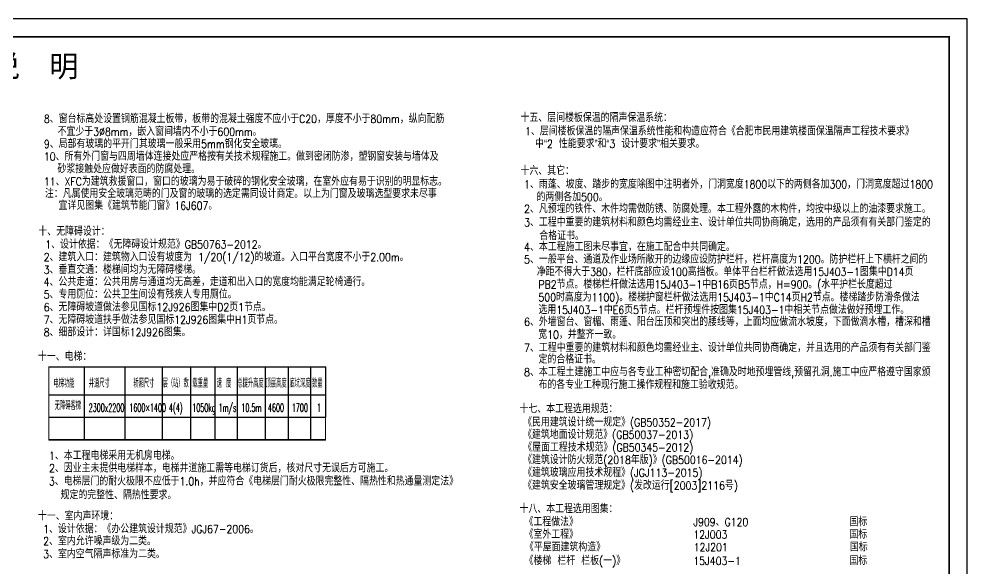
# Model space of a CAD drawing. Extents: x 5904849 to 6011887, y -826029 to -177002.
# Drawn here: x 5957012 to 6009949, y -262698 to -232048 of the extents above; entities that cross this region are included whole.
import ezdxf

# ---------------------------------------------------------------- set-up
doc = ezdxf.new("R2010")
doc.units = 0
doc.header["$LTSCALE"] = 1000
doc.header["$MEASUREMENT"] = 0
doc.layers.get('0').update_dxf_attribs({"linetype": 'CONTINUOUS'})
doc.layers.add('PUB_TITLE', color=4, linetype='CONTINUOUS')
doc.layers.add('门窗表', color=33, linetype='CONTINUOUS')
doc.styles.add('HZ1', font='txt.shx', dxfattribs={"bigfont": 'hzdx.shx'})
doc.styles.add('宋体', font='', dxfattribs={"width": 0.7})
doc.styles.get('宋体').set_extended_font_data('SimSun')

msp = doc.modelspace()

# ---------------------------------------------------------------- linework, layer by layer
for p, q in [((5958681.9, -251470.3), (5974127.8, -251470.3)), ((5960655, -251470.3), (5960655, -255539.5)), ((5962923.8, -251470.3), (5962923.8, -255539.5)), ((5965009.2, -251470.3), (5965009.2, -255539.5)), ((5966592.5, -251470.3), (5966592.5, -255539.5)), ((5967949.7, -251470.3), (5967949.7, -255539.5)), ((5969199.2, -251470.3), (5969199.2, -255539.5)), ((5970752.4, -251470.3), (5970752.4, -255539.5)), ((5972034.6, -251470.3), (5972034.6, -255539.5)), ((5973284.9, -251470.3), (5973284.9, -255539.5)), ((5974127.8, -251470.3), (5974127.8, -254282.5)), ((5958681.9, -253025.5), (5974127.8, -253025.5)), ((5958681.9, -254282.5), (5974127.8, -254282.5)), ((5958681.9, -255539.5), (5974127.8, -255539.5)), ((5958681.9, -255539.5), (5974127.8, -255539.5))]:
    msp.add_line(p, q)
at = {"const_width": 70.7}
msp.add_lwpolyline([(5958681.9, -251470.3), (5974127.8, -251470.3), (5974127.8, -255539.5), (5958681.9, -255539.5), (5958681.9, -251470.3)], dxfattribs=at)
at = {"layer": 'PUB_TITLE'}
msp.add_lwpolyline([(5904849.4, -291447.7), (6009949.4, -291447.7), (6009949.4, -232047.7), (5904849.4, -232047.7)], close=True, dxfattribs=at)
at = {"layer": 'PUB_TITLE', "const_width": 100}
msp.add_lwpolyline([(5907349.4, -290447.7), (6008949.4, -290447.7), (6008949.4, -233047.7), (5907349.4, -233047.7)], close=True, dxfattribs=at)
at = {"layer": '门窗表'}
msp.add_line((5958681.9, -255539.5), (5974127.8, -255539.5), dxfattribs=at)

# ---------------------------------------------------------------- texts
at = {"style": '宋体'}
msp.add_text('建  筑  设  计  施  工  说  明', height=1200, dxfattribs=at).set_placement((5935814.6, -235282.4))
at = {"color": 4, "style": 'HZ1'}
for s, width, p in [('8、窗台标高处设置钢筋混凝土板带，板带的混凝土强度不应小于C20，厚度不小于80mm，纵向配筋', 0.85, (5958404.5, -237852.9)), ('不宜少于3%%C8mm，嵌入窗间墙内不小于600mm。', 0.85, (5959168.4, -238566.9)), ('1、层间楼板保温的隔声保温系统性能和构造应符合《合肥市民用建筑楼面保温隔声工程技术要求》', 0.85, (5985270.5, -238541.7)), ('中“2 性能要求”和“3 设计要求”相关要求。', 0.85, (5985830.4, -239241.7)), ('9、局部有玻璃的平开门其玻璃一般采用5mm钢化安全玻璃。', 0.85, (5958404.5, -239252.9)), ('10、所有外门窗与四周墙体连接处应严格按有关技术规程施工。做到密闭防渗，塑钢窗安装与墙体及', 0.85, (5958404.5, -239952.9)), ('砂浆接触处应做好表面的防腐处理。', 0.85, (5959165.7, -240652.9)), ('11、XFC为建筑救援窗口，窗口的玻璃为易于破碎的钢化安全玻璃，在室外应有易于识别的明显标志。', 0.85, (5958404.5, -241352.9)), ('1、雨蓬、坡度、踏步的宽度除图中注明者外，门洞宽度1800以下的两侧各加300，门洞宽度超过1800', 0.85, (5985217.3, -241505.3)), ('注：凡属使用安全玻璃范畴的门及窗的玻璃的选定需同设计商定。以上为门窗及玻璃选型要求未尽事', 0.85, (5958462.5, -242029.8)), ('的两侧各加500。', 0.85, (5985913.5, -242213.8)), ('宜详见图集《建筑节能门窗》16J607。', 0.85, (5959224.6, -242694.9)), ('2、凡预埋的铁件、木件均需做防锈、防腐处理。本工程外露的木构件，均按中级以上的油漆要求施工。', 0.85, (5985217.3, -242872.5)), ('3、工程中重要的建筑材料和颜色均需经业主、设计单位共同协商确定，选用的产品须有有关部门鉴定的', 0.85, (5985217.3, -243626.9)), ('合格证书。', 0.85, (5986069.6, -244381.3)), ('1、设计依据：《无障碍设计规范》GB50763-2012。', 0.85, (5958484.5, -244862.3)), ('4、本工程施工图未尽事宜，在施工配合中共同确定。', 0.85, (5985217.3, -245002.3)), ('2、建筑入口：建筑物入口设有坡度为 1/20(1/12)的坡道。入口平台宽度不小于2.00m。', 0.85, (5958393.9, -245569.1)), ('5、一般平台、通道及作业场所敞开的边缘应设防护栏杆，栏杆高度为1200。防护栏杆上下横杆之间的', 0.85, (5985217.3, -245694.8)), ('3、垂直交通：楼梯间均为无障碍楼梯。', 0.85, (5958393.9, -246270.3)), ('净距不得大于380，栏杆底部应设100高挡板。单体平台栏杆做法选用15J403-1图集中D14页', 0.85, (5985922.6, -246389.6)), ('4、公共走道：公共用房与通道均无高差，走道和出入口的宽度均能满足轮椅通行。', 0.85, (5958393.9, -246954.9)), ('PB2节点。楼梯栏杆做法选用15J403-1中B16页B5节点，H=900。(水平护栏长度超过', 0.85, (5986017.5, -247094.3)), ('5、专用厕位：公共卫生间设有残疾人专用厕位。', 0.85, (5958393.9, -247651.9)), ('500时高度为1100)。楼梯护窗栏杆做法选用15J403-1中C14页H2节点。楼梯踏步防滑条做法', 0.85, (5986017.5, -247812.7)), ('6、无障碍坡道做法参见国标12J926图集中D2页1节点。', 0.85, (5958393.9, -248363.1)), ('选用15J403-1中E6页5节点。栏杆预埋件按图集15J403-1中相关节点做法做好预埋工作。', 0.85, (5986017.5, -248512.7)), ('7、无障碍坡道扶手做法参见国标12J926图集中H1页节点。', 0.85, (5958393.9, -249063.1)), ('6、外墙窗台、窗楣、雨蓬、阳台压顶和突出的腰线等，上面均应做流水坡度，下面做滴水槽，槽深和槽', 0.85, (5985217.3, -249183.1)), ('8、细部设计：详国标12J926图集。', 0.85, (5958393.9, -249763.1)), ('宽10，并整齐一致。', 0.85, (5986006.5, -249896.1)), ('7、工程中重要的建筑材料和颜色均需经业主、设计单位共同协商确定，并且选用的产品须有有关部门鉴', 0.85, (5985217.3, -250629)), ('定的合格证书。', 0.85, (5986026, -251279.2)), ('8、本工程土建施工中应与各专业工种密切配合,准确及时地预埋管线,预留孔洞.施工中应严格遵守国家颁', 0.85, (5985217.3, -251984.3)), ('电梯功能', 0.5, (5958939.2, -252618.7)), ('井道尺寸', 0.5, (5960910.8, -252618.7)), ('轿厢尺寸', 0.5, (5963403, -252618.7)), ('层（站）数', 0.5, (5965032, -252618.7)), ('载重量', 0.5, (5966698.9, -252618.7)), ('速 度', 0.5, (5968054.6, -252618.7)), ('总提升高度', 0.5, (5969208.7, -252618.7)), ('顶层高度', 0.5, (5970784.1, -252618.7)), ('底坑深度', 0.5, (5972122.9, -252618.7)), ('数量', 0.5, (5973377.1, -252618.7)), ('布的各专业工种现行施工操作规程和施工验收规范。', 0.85, (5986024, -252695.2)), ('无障碍客梯', 0.5, (5959011.6, -253869.9)), ('2300x2200', 0.5, (5960905.7, -253971.5)), ('1600×1400', 0.5, (5963174.5, -253971.5)), ('4(4)', 0.5, (5965386.9, -253971.5)), ('1050kg', 0.5, (5966687.5, -253971.5)), ('1m/s', 0.5, (5968153.8, -253971.5)), ('10.5m', 0.5, (5969431.2, -253971.5)), ('4600', 0.5, (5970912.5, -253971.5)), ('1700', 0.5, (5972245.9, -253971.5)), ('1', 0.5, (5973643.3, -253971.5)), ('《民用建筑设计统一规定》(GB50352-2017)', 0.85, (5985161.3, -254791.7)), ('《建筑地面设计规范》(GB50037-2013)', 0.85, (5985161.3, -255482.3)), ('《屋面工程技术规范》(GB50345-2012)', 0.85, (5985172.1, -256191.9)), ('1、本工程电梯采用无机房电梯。', 0.85, (5958690.9, -256652.7)), ('《建筑设计防火规范(2018年版)》(GB50016-2014)', 0.85, (5985161.3, -256890.1)), ('2、因业主未提供电梯样本，电梯井道施工需等电梯订货后，核对尺寸无误后方可施工。', 0.85, (5958690.9, -257352.2)), ('《建筑玻璃应用技术规程》(JGJ113-2015)', 0.85, (5985161.3, -257602.1)), ('3、电梯层门的耐火极限不应低于1.0h，并应符合《电梯层门耐火极限完整性、隔热性和热通量测定法》', 0.85, (5958687.6, -258083)), ('《建筑安全玻璃管理规定》(发改运行[2003]2116号)', 0.85, (5985161.3, -258318.1)), ('规定的完整性、隔热性要求。', 0.85, (5959337, -258854.7)), ('《工程做法》', 0.85, (5985241.4, -260355.8, -5955.2)), ('J909、G120', 0.85, (5994666.3, -260355.8, -5955.2)), ('国标', 0.85, (6003382.5, -260355.8, -5955.2)), ('1、设计依据：《办公建筑设计规范》JGJ67-2006。', 0.85, (5958364.3, -260747.4)), ('2、室内允许噪声级为二类。', 0.85, (5958364.3, -261422.2)), ('《室外工程》', 0.85, (5985241.4, -261054.7, -5955.2)), ('12J003', 0.85, (5994666.3, -261054.7, -5955.2)), ('国标', 0.85, (6003382.5, -261054.7, -5955.2)), ('《平屋面建筑构造》', 0.85, (5985263.5, -261761.5)), ('12J201', 0.85, (5994688.3, -261761.5)), ('国标', 0.85, (6003404.5, -261761.5)), ('3、室内空气隔声标准为二类。', 0.85, (5958364.3, -262146.9)), ('《楼梯 栏杆 栏板(一)》', 0.85, (5985241.4, -262524.5, -5955.2)), ('国标', 0.85, (6003382.5, -262524.5, -5955.2)), ('15J403-1', 0.85, (5994666.3, -262524.5, -5955.2))]:
    msp.add_text(s, height=450, dxfattribs=dict(at, width=width)).set_placement(p)
at = {"color": 6, "style": 'HZ1', "width": 0.85}
for s, p in [('十五、层间楼板保温的隔声保温系统：', (5985017.3, -237791.6)), ('十六、其它：', (5985017.3, -240755.3)), ('十、无障碍设计：', (5958095.3, -244141.1)), ('十一、电梯：', (5958073.8, -251124.8)), ('十七、本工程选用规范：', (5984961.3, -254041.7)), ('十八、本工程选用图集：', (5984961.3, -259627.3)), ('十一、室内声环境：', (5958073.8, -260027.4))]:
    msp.add_text(s, height=450, dxfattribs=at).set_placement(p)

doc.saveas('drawing.dxf')
